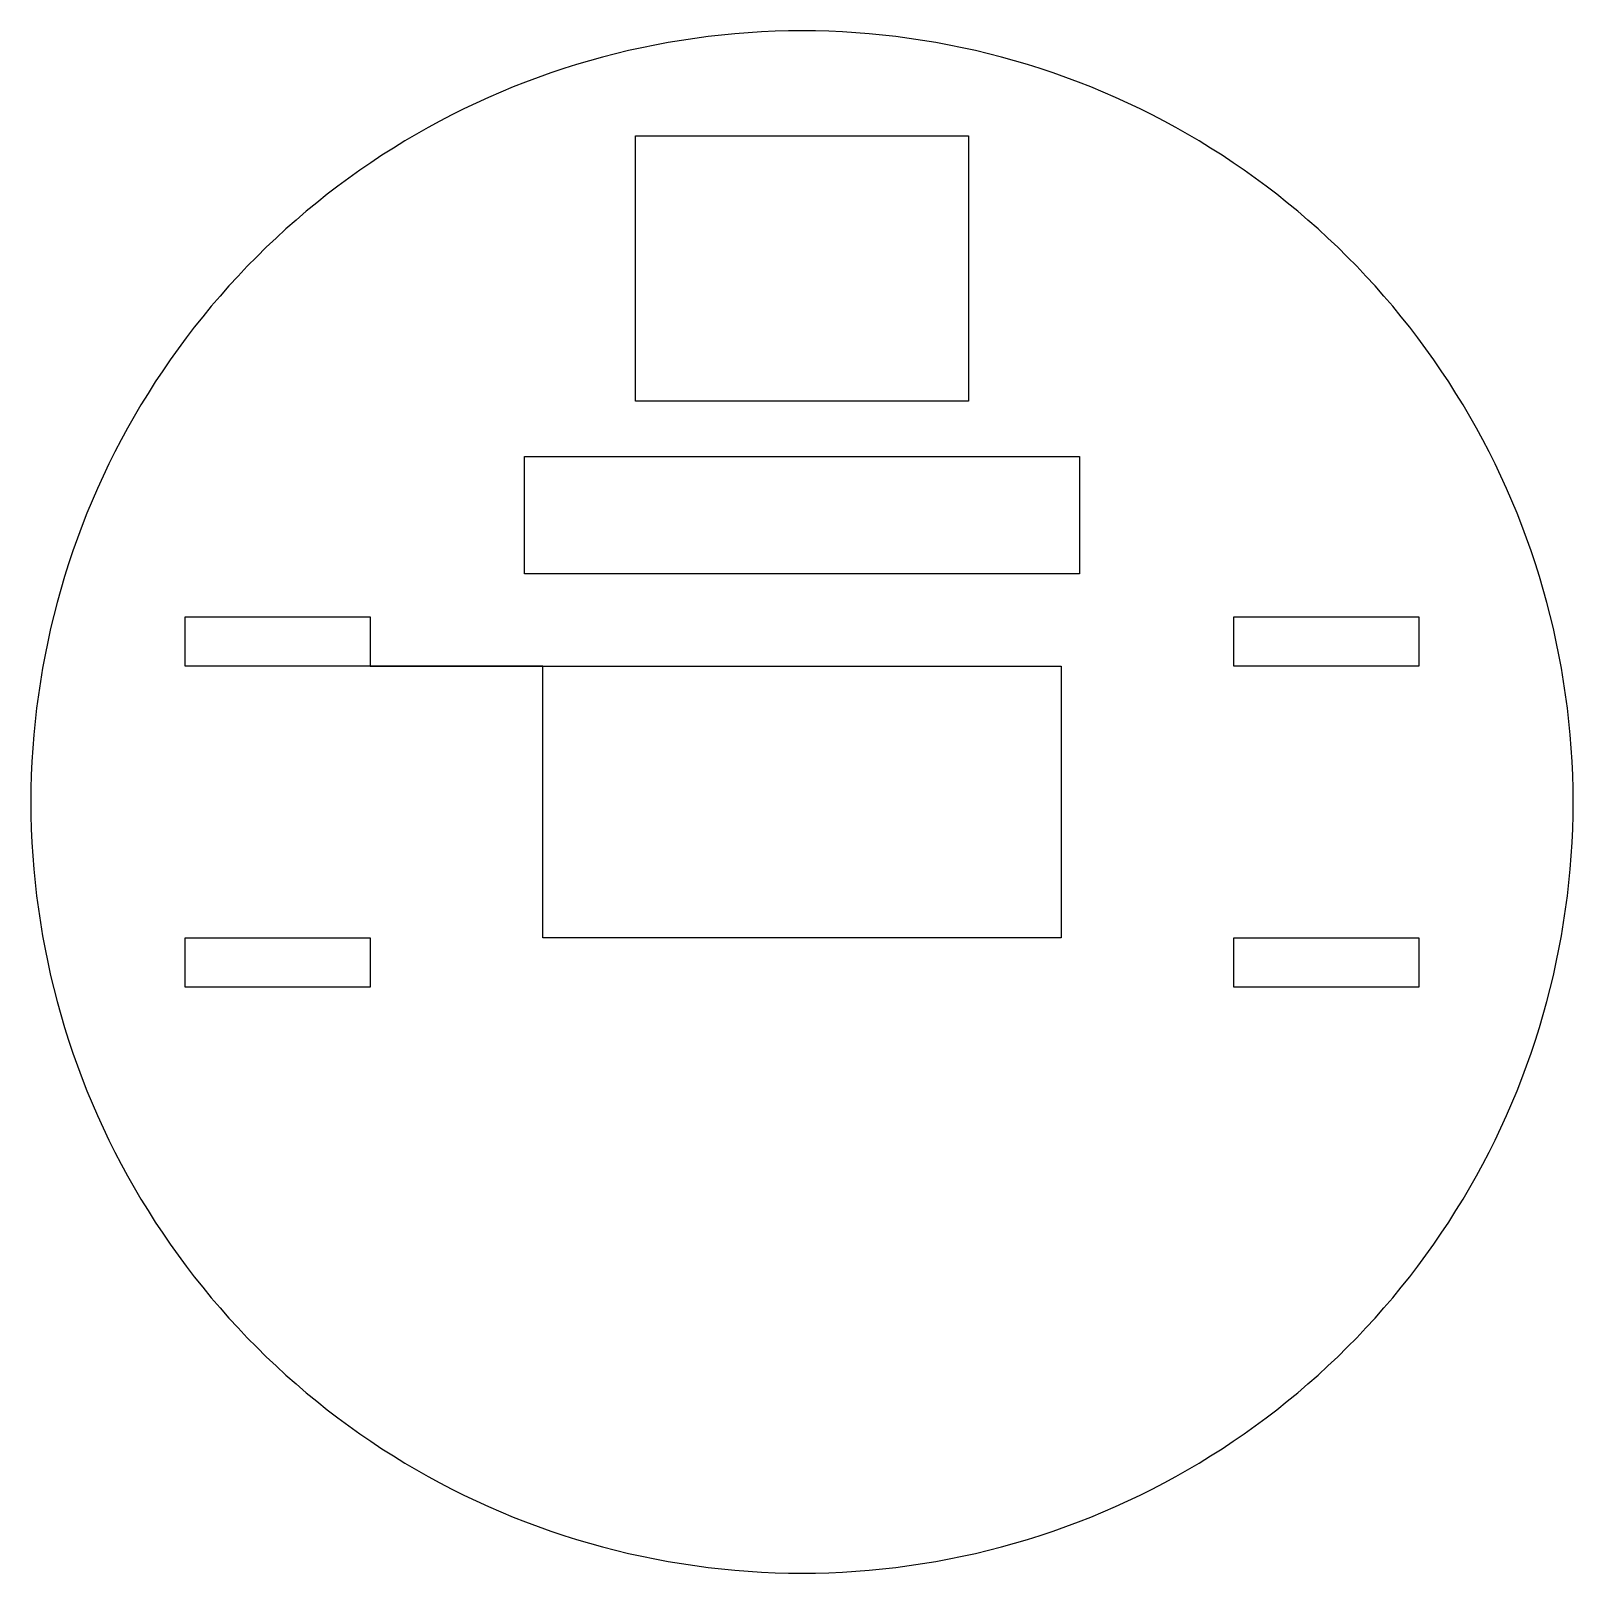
# Model space of a CAD drawing. Header units: metres. Extents: x -125 to 125, y -125 to 125.
import ezdxf

# ---------------------------------------------------------------- set-up
doc = ezdxf.new("R2010")
doc.units = ezdxf.units.M

msp = doc.modelspace()

# ---------------------------------------------------------------- linework, layer by layer
for p, q in [((0, 125), (-2.18155, 124.981)), ((2.18155, 124.981), (0, 125)), ((-23.8511, 122.703), (-25.989, 122.268)), ((-21.706, 123.101), (-23.8511, 122.703)), ((-19.5543, 123.461), (-21.706, 123.101)), ((-17.3966, 123.784), (-19.5543, 123.461)), ((-15.2337, 124.068), (-17.3966, 123.784)), ((-13.0661, 124.315), (-15.2337, 124.068)), ((-10.8945, 124.524), (-13.0661, 124.315)), ((-8.71956, 124.695), (-10.8945, 124.524)), ((-6.54199, 124.829), (-8.71956, 124.695)), ((-4.36243, 124.924), (-6.54199, 124.829)), ((-2.18155, 124.981), (-4.36243, 124.924)), ((4.36243, 124.924), (2.18155, 124.981)), ((6.54199, 124.829), (4.36243, 124.924)), ((8.71956, 124.695), (6.54199, 124.829)), ((10.8945, 124.524), (8.71956, 124.695)), ((13.0661, 124.315), (10.8945, 124.524)), ((15.2337, 124.068), (13.0661, 124.315)), ((17.3966, 123.784), (15.2337, 124.068)), ((19.5543, 123.461), (17.3966, 123.784)), ((21.706, 123.101), (19.5543, 123.461)), ((23.8511, 122.703), (21.706, 123.101)), ((25.989, 122.268), (23.8511, 122.703)), ((-34.4547, 120.158), (-36.5465, 119.538)), ((-32.3524, 120.741), (-34.4547, 120.158)), ((-30.2402, 121.287), (-32.3524, 120.741)), ((-28.1189, 121.796), (-30.2402, 121.287)), ((-25.989, 122.268), (-28.1189, 121.796)), ((28.1189, 121.796), (25.989, 122.268)), ((30.2402, 121.287), (28.1189, 121.796)), ((32.3524, 120.741), (30.2402, 121.287)), ((34.4547, 120.158), (32.3524, 120.741)), ((36.5465, 119.538), (34.4547, 120.158)), ((-40.696, 118.19), (-42.7525, 117.462)), ((-38.6271, 118.882), (-40.696, 118.19)), ((-36.5465, 119.538), (-38.6271, 118.882)), ((38.6271, 118.882), (36.5465, 119.538)), ((40.696, 118.19), (38.6271, 118.882)), ((42.7525, 117.462), (40.696, 118.19)), ((-48.8414, 115.063), (-50.8421, 114.193)), ((-46.8258, 115.898), (-48.8414, 115.063)), ((-44.796, 116.698), (-46.8258, 115.898)), ((-42.7525, 117.462), (-44.796, 116.698)), ((44.796, 116.698), (42.7525, 117.462)), ((46.8258, 115.898), (44.796, 116.698)), ((48.8414, 115.063), (46.8258, 115.898)), ((50.8421, 114.193), (48.8414, 115.063)), ((-52.8273, 113.288), (-54.7964, 112.349)), ((-50.8421, 114.193), (-52.8273, 113.288)), ((52.8273, 113.288), (50.8421, 114.193)), ((54.7964, 112.349), (52.8273, 113.288)), ((-58.6839, 110.368), (-60.6012, 109.327)), ((-56.7488, 111.376), (-58.6839, 110.368)), ((-54.7964, 112.349), (-56.7488, 111.376)), ((56.7488, 111.376), (54.7964, 112.349)), ((58.6839, 110.368), (56.7488, 111.376)), ((60.6012, 109.327), (58.6839, 110.368)), ((-62.5, 108.253), (-64.3798, 107.146)), ((-60.6012, 109.327), (-62.5, 108.253)), ((-27, 65), (-27, 108)), ((-27, 108), (27, 108)), ((27, 108), (27, 65)), ((62.5, 108.253), (60.6012, 109.327)), ((64.3798, 107.146), (62.5, 108.253)), ((-66.2399, 106.006), (-68.0799, 104.834)), ((-64.3798, 107.146), (-66.2399, 106.006)), ((66.2399, 106.006), (64.3798, 107.146)), ((68.0799, 104.834), (66.2399, 106.006)), ((-69.8991, 103.63), (-71.6971, 102.394)), ((-68.0799, 104.834), (-69.8991, 103.63)), ((69.8991, 103.63), (68.0799, 104.834)), ((71.6971, 102.394), (69.8991, 103.63)), ((-73.4732, 101.127), (-75.2269, 99.8294)), ((-71.6971, 102.394), (-73.4732, 101.127)), ((73.4732, 101.127), (71.6971, 102.394)), ((75.2269, 99.8294), (73.4732, 101.127)), ((-76.9577, 98.5013), (-78.665, 97.1432)), ((-75.2269, 99.8294), (-76.9577, 98.5013)), ((76.9577, 98.5013), (75.2269, 99.8294)), ((78.665, 97.1432), (76.9577, 98.5013)), ((-80.3484, 95.7556), (-82.0074, 94.3387)), ((-78.665, 97.1432), (-80.3484, 95.7556)), ((80.3484, 95.7556), (78.665, 97.1432)), ((82.0074, 94.3387), (80.3484, 95.7556)), ((-83.6413, 92.8931), (-85.2498, 91.4192)), ((-82.0074, 94.3387), (-83.6413, 92.8931)), ((83.6413, 92.8931), (82.0074, 94.3387)), ((85.2498, 91.4192), (83.6413, 92.8931)), ((-85.2498, 91.4192), (-86.8323, 89.9175)), ((86.8323, 89.9175), (85.2498, 91.4192)), ((-88.3884, 88.3884), (-89.9175, 86.8323)), ((-86.8323, 89.9175), (-88.3884, 88.3884)), ((88.3884, 88.3884), (86.8323, 89.9175)), ((89.9175, 86.8323), (88.3884, 88.3884)), ((-91.4192, 85.2498), (-92.8931, 83.6413)), ((-89.9175, 86.8323), (-91.4192, 85.2498)), ((91.4192, 85.2498), (89.9175, 86.8323)), ((92.8931, 83.6413), (91.4192, 85.2498)), ((-92.8931, 83.6413), (-94.3387, 82.0074)), ((94.3387, 82.0074), (92.8931, 83.6413)), ((-95.7556, 80.3484), (-97.1432, 78.665)), ((-94.3387, 82.0074), (-95.7556, 80.3484)), ((95.7556, 80.3484), (94.3387, 82.0074)), ((97.1432, 78.665), (95.7556, 80.3484)), ((-97.1432, 78.665), (-98.5013, 76.9577)), ((98.5013, 76.9577), (97.1432, 78.665)), ((-99.8294, 75.2269), (-101.127, 73.4732)), ((-98.5013, 76.9577), (-99.8294, 75.2269)), ((99.8294, 75.2269), (98.5013, 76.9577)), ((101.127, 73.4732), (99.8294, 75.2269)), ((-101.127, 73.4732), (-102.394, 71.6971)), ((102.394, 71.6971), (101.127, 73.4732)), ((-102.394, 71.6971), (-103.63, 69.8991)), ((103.63, 69.8991), (102.394, 71.6971)), ((-104.834, 68.0799), (-106.006, 66.2399)), ((-103.63, 69.8991), (-104.834, 68.0799)), ((104.834, 68.0799), (103.63, 69.8991)), ((106.006, 66.2399), (104.834, 68.0799)), ((-106.006, 66.2399), (-107.146, 64.3798)), ((27, 65), (-27, 65)), ((107.146, 64.3798), (106.006, 66.2399)), ((-108.253, 62.5), (-109.327, 60.6012)), ((-107.146, 64.3798), (-108.253, 62.5)), ((108.253, 62.5), (107.146, 64.3798)), ((109.327, 60.6012), (108.253, 62.5)), ((-109.327, 60.6012), (-110.368, 58.6839)), ((110.368, 58.6839), (109.327, 60.6012)), ((-110.368, 58.6839), (-111.376, 56.7488)), ((111.376, 56.7488), (110.368, 58.6839)), ((-111.376, 56.7488), (-112.349, 54.7964)), ((-45, 37), (-45, 56)), ((-45, 56), (45, 56)), ((45, 56), (45, 37)), ((112.349, 54.7964), (111.376, 56.7488)), ((-113.288, 52.8273), (-114.193, 50.8421)), ((-112.349, 54.7964), (-113.288, 52.8273)), ((113.288, 52.8273), (112.349, 54.7964)), ((114.193, 50.8421), (113.288, 52.8273)), ((-114.193, 50.8421), (-115.063, 48.8414)), ((115.063, 48.8414), (114.193, 50.8421)), ((-115.063, 48.8414), (-115.898, 46.8258)), ((115.898, 46.8258), (115.063, 48.8414)), ((-115.898, 46.8258), (-116.698, 44.796)), ((116.698, 44.796), (115.898, 46.8258)), ((-117.462, 42.7525), (-118.19, 40.696)), ((-116.698, 44.796), (-117.462, 42.7525)), ((117.462, 42.7525), (116.698, 44.796)), ((118.19, 40.696), (117.462, 42.7525)), ((-118.19, 40.696), (-118.882, 38.6271)), ((118.882, 38.6271), (118.19, 40.696)), ((-118.882, 38.6271), (-119.538, 36.5465)), ((119.538, 36.5465), (118.882, 38.6271)), ((-119.538, 36.5465), (-120.158, 34.4547)), ((45, 37), (-45, 37)), ((120.158, 34.4547), (119.538, 36.5465)), ((-120.158, 34.4547), (-120.741, 32.3524)), ((120.741, 32.3524), (120.158, 34.4547)), ((-121.287, 30.2402), (-121.796, 28.1189)), ((-120.741, 32.3524), (-121.287, 30.2402)), ((-100, 22), (-100, 30)), ((-100, 30), (-70, 30)), ((-70, 30), (-70, 22)), ((70, 22), (70, 30)), ((70, 30), (100, 30)), ((100, 30), (100, 22)), ((121.287, 30.2402), (120.741, 32.3524)), ((121.796, 28.1189), (121.287, 30.2402)), ((-121.796, 28.1189), (-122.268, 25.989)), ((122.268, 25.989), (121.796, 28.1189)), ((-122.268, 25.989), (-122.703, 23.8511)), ((122.703, 23.8511), (122.268, 25.989)), ((-122.703, 23.8511), (-123.101, 21.706)), ((123.101, 21.706), (122.703, 23.8511)), ((-123.101, 21.706), (-123.461, 19.5543)), ((-42, 22), (-100, 22)), ((-70, 22), (42, 22)), ((-42, -22), (-42, 22)), ((42, 22), (42, -22)), ((100, 22), (70, 22)), ((123.461, 19.5543), (123.101, 21.706)), ((-123.461, 19.5543), (-123.784, 17.3966)), ((123.784, 17.3966), (123.461, 19.5543)), ((-124.068, 15.2337), (-124.315, 13.0661)), ((-123.784, 17.3966), (-124.068, 15.2337)), ((124.068, 15.2337), (123.784, 17.3966)), ((124.315, 13.0661), (124.068, 15.2337)), ((-124.315, 13.0661), (-124.524, 10.8945)), ((124.524, 10.8945), (124.315, 13.0661)), ((-124.524, 10.8945), (-124.695, 8.71956)), ((124.695, 8.71956), (124.524, 10.8945)), ((-124.695, 8.71956), (-124.829, 6.54199)), ((124.829, 6.54199), (124.695, 8.71956)), ((-124.829, 6.54199), (-124.924, 4.36243)), ((124.924, 4.36243), (124.829, 6.54199)), ((-124.924, 4.36243), (-124.981, 2.18155)), ((124.981, 2.18155), (124.924, 4.36243)), ((-124.981, 2.18155), (-125, 0)), ((-125, 0), (-124.981, -2.18155)), ((125, 0), (124.981, 2.18155)), ((124.981, -2.18155), (125, 0)), ((-124.981, -2.18155), (-124.924, -4.36243)), ((124.924, -4.36243), (124.981, -2.18155)), ((-124.924, -4.36243), (-124.829, -6.54199)), ((124.829, -6.54199), (124.924, -4.36243)), ((-124.829, -6.54199), (-124.695, -8.71956)), ((124.695, -8.71956), (124.829, -6.54199)), ((-124.695, -8.71956), (-124.524, -10.8945)), ((124.524, -10.8945), (124.695, -8.71956)), ((-124.524, -10.8945), (-124.315, -13.0661)), ((124.315, -13.0661), (124.524, -10.8945)), ((-124.315, -13.0661), (-124.068, -15.2337)), ((124.068, -15.2337), (124.315, -13.0661)), ((-124.068, -15.2337), (-123.784, -17.3966)), ((-123.784, -17.3966), (-123.461, -19.5543)), ((123.461, -19.5543), (123.784, -17.3966)), ((123.784, -17.3966), (124.068, -15.2337)), ((-123.461, -19.5543), (-123.101, -21.706)), ((123.101, -21.706), (123.461, -19.5543)), ((-123.101, -21.706), (-122.703, -23.8511)), ((-100, -30), (-100, -22)), ((-100, -22), (-70, -22)), ((-70, -22), (-70, -30)), ((42, -22), (-42, -22)), ((70, -30), (70, -22)), ((70, -22), (100, -22)), ((100, -22), (100, -30)), ((122.703, -23.8511), (123.101, -21.706)), ((-122.703, -23.8511), (-122.268, -25.989)), ((122.268, -25.989), (122.703, -23.8511)), ((-122.268, -25.989), (-121.796, -28.1189)), ((121.796, -28.1189), (122.268, -25.989)), ((-121.796, -28.1189), (-121.287, -30.2402)), ((-70, -30), (-100, -30)), ((100, -30), (70, -30)), ((121.287, -30.2402), (121.796, -28.1189)), ((-121.287, -30.2402), (-120.741, -32.3524)), ((-120.741, -32.3524), (-120.158, -34.4547)), ((120.158, -34.4547), (120.741, -32.3524)), ((120.741, -32.3524), (121.287, -30.2402)), ((-120.158, -34.4547), (-119.538, -36.5465)), ((119.538, -36.5465), (120.158, -34.4547)), ((-119.538, -36.5465), (-118.882, -38.6271)), ((118.882, -38.6271), (119.538, -36.5465)), ((-118.882, -38.6271), (-118.19, -40.696)), ((118.19, -40.696), (118.882, -38.6271)), ((-118.19, -40.696), (-117.462, -42.7525)), ((117.462, -42.7525), (118.19, -40.696)), ((-117.462, -42.7525), (-116.698, -44.796)), ((-116.698, -44.796), (-115.898, -46.8258)), ((115.898, -46.8258), (116.698, -44.796)), ((116.698, -44.796), (117.462, -42.7525)), ((-115.898, -46.8258), (-115.063, -48.8414)), ((115.063, -48.8414), (115.898, -46.8258)), ((-115.063, -48.8414), (-114.193, -50.8421)), ((114.193, -50.8421), (115.063, -48.8414)), ((-114.193, -50.8421), (-113.288, -52.8273)), ((113.288, -52.8273), (114.193, -50.8421)), ((-113.288, -52.8273), (-112.349, -54.7964)), ((-112.349, -54.7964), (-111.376, -56.7488)), ((111.376, -56.7488), (112.349, -54.7964)), ((112.349, -54.7964), (113.288, -52.8273)), ((-111.376, -56.7488), (-110.368, -58.6839)), ((110.368, -58.6839), (111.376, -56.7488)), ((-110.368, -58.6839), (-109.327, -60.6012)), ((109.327, -60.6012), (110.368, -58.6839)), ((-109.327, -60.6012), (-108.253, -62.5)), ((-108.253, -62.5), (-107.146, -64.3798)), ((107.146, -64.3798), (108.253, -62.5)), ((108.253, -62.5), (109.327, -60.6012)), ((-107.146, -64.3798), (-106.006, -66.2399)), ((106.006, -66.2399), (107.146, -64.3798)), ((-106.006, -66.2399), (-104.834, -68.0799)), ((104.834, -68.0799), (106.006, -66.2399)), ((-104.834, -68.0799), (-103.63, -69.8991)), ((-103.63, -69.8991), (-102.394, -71.6971)), ((102.394, -71.6971), (103.63, -69.8991)), ((103.63, -69.8991), (104.834, -68.0799)), ((-102.394, -71.6971), (-101.127, -73.4732)), ((101.127, -73.4732), (102.394, -71.6971)), ((-101.127, -73.4732), (-99.8294, -75.2269)), ((99.8294, -75.2269), (101.127, -73.4732)), ((-99.8294, -75.2269), (-98.5013, -76.9577)), ((-98.5013, -76.9577), (-97.1432, -78.665)), ((97.1432, -78.665), (98.5013, -76.9577)), ((98.5013, -76.9577), (99.8294, -75.2269)), ((-97.1432, -78.665), (-95.7556, -80.3484)), ((95.7556, -80.3484), (97.1432, -78.665)), ((-95.7556, -80.3484), (-94.3387, -82.0074)), ((-94.3387, -82.0074), (-92.8931, -83.6413)), ((92.8931, -83.6413), (94.3387, -82.0074)), ((94.3387, -82.0074), (95.7556, -80.3484)), ((-92.8931, -83.6413), (-91.4192, -85.2498)), ((91.4192, -85.2498), (92.8931, -83.6413)), ((-91.4192, -85.2498), (-89.9175, -86.8323)), ((-89.9175, -86.8323), (-88.3884, -88.3884)), ((88.3884, -88.3884), (89.9175, -86.8323)), ((89.9175, -86.8323), (91.4192, -85.2498)), ((-88.3884, -88.3884), (-86.8323, -89.9175)), ((-86.8323, -89.9175), (-85.2498, -91.4192)), ((85.2498, -91.4192), (86.8323, -89.9175)), ((86.8323, -89.9175), (88.3884, -88.3884)), ((-85.2498, -91.4192), (-83.6413, -92.8931)), ((83.6413, -92.8931), (85.2498, -91.4192)), ((-83.6413, -92.8931), (-82.0074, -94.3387)), ((-82.0074, -94.3387), (-80.3484, -95.7556)), ((80.3484, -95.7556), (82.0074, -94.3387)), ((82.0074, -94.3387), (83.6413, -92.8931)), ((-80.3484, -95.7556), (-78.665, -97.1432)), ((-78.665, -97.1432), (-76.9577, -98.5013)), ((76.9577, -98.5013), (78.665, -97.1432)), ((78.665, -97.1432), (80.3484, -95.7556)), ((-76.9577, -98.5013), (-75.2269, -99.8294)), ((-75.2269, -99.8294), (-73.4732, -101.127)), ((73.4732, -101.127), (75.2269, -99.8294)), ((75.2269, -99.8294), (76.9577, -98.5013)), ((-73.4732, -101.127), (-71.6971, -102.394)), ((-71.6971, -102.394), (-69.8991, -103.63)), ((69.8991, -103.63), (71.6971, -102.394)), ((71.6971, -102.394), (73.4732, -101.127)), ((-69.8991, -103.63), (-68.0799, -104.834)), ((-68.0799, -104.834), (-66.2399, -106.006)), ((66.2399, -106.006), (68.0799, -104.834)), ((68.0799, -104.834), (69.8991, -103.63)), ((-66.2399, -106.006), (-64.3798, -107.146)), ((-64.3798, -107.146), (-62.5, -108.253)), ((62.5, -108.253), (64.3798, -107.146)), ((64.3798, -107.146), (66.2399, -106.006)), ((-62.5, -108.253), (-60.6012, -109.327)), ((-60.6012, -109.327), (-58.6839, -110.368)), ((58.6839, -110.368), (60.6012, -109.327)), ((60.6012, -109.327), (62.5, -108.253)), ((-58.6839, -110.368), (-56.7488, -111.376)), ((-56.7488, -111.376), (-54.7964, -112.349)), ((-54.7964, -112.349), (-52.8273, -113.288)), ((52.8273, -113.288), (54.7964, -112.349)), ((54.7964, -112.349), (56.7488, -111.376)), ((56.7488, -111.376), (58.6839, -110.368)), ((-52.8273, -113.288), (-50.8421, -114.193)), ((-50.8421, -114.193), (-48.8414, -115.063)), ((48.8414, -115.063), (50.8421, -114.193)), ((50.8421, -114.193), (52.8273, -113.288)), ((-48.8414, -115.063), (-46.8258, -115.898)), ((-46.8258, -115.898), (-44.796, -116.698)), ((-44.796, -116.698), (-42.7525, -117.462)), ((-42.7525, -117.462), (-40.696, -118.19)), ((40.696, -118.19), (42.7525, -117.462)), ((42.7525, -117.462), (44.796, -116.698)), ((44.796, -116.698), (46.8258, -115.898)), ((46.8258, -115.898), (48.8414, -115.063)), ((-40.696, -118.19), (-38.6271, -118.882)), ((-38.6271, -118.882), (-36.5465, -119.538)), ((-36.5465, -119.538), (-34.4547, -120.158)), ((34.4547, -120.158), (36.5465, -119.538)), ((36.5465, -119.538), (38.6271, -118.882)), ((38.6271, -118.882), (40.696, -118.19)), ((-34.4547, -120.158), (-32.3524, -120.741)), ((-32.3524, -120.741), (-30.2402, -121.287)), ((-30.2402, -121.287), (-28.1189, -121.796)), ((-28.1189, -121.796), (-25.989, -122.268)), ((-25.989, -122.268), (-23.8511, -122.703)), ((23.8511, -122.703), (25.989, -122.268)), ((25.989, -122.268), (28.1189, -121.796)), ((28.1189, -121.796), (30.2402, -121.287)), ((30.2402, -121.287), (32.3524, -120.741)), ((32.3524, -120.741), (34.4547, -120.158)), ((-23.8511, -122.703), (-21.706, -123.101)), ((-21.706, -123.101), (-19.5543, -123.461)), ((-19.5543, -123.461), (-17.3966, -123.784)), ((-17.3966, -123.784), (-15.2337, -124.068)), ((-15.2337, -124.068), (-13.0661, -124.315)), ((-13.0661, -124.315), (-10.8945, -124.524)), ((-10.8945, -124.524), (-8.71956, -124.695)), ((-8.71956, -124.695), (-6.54199, -124.829)), ((-6.54199, -124.829), (-4.36243, -124.924)), ((-4.36243, -124.924), (-2.18155, -124.981)), ((-2.18155, -124.981), (0, -125)), ((0, -125), (2.18155, -124.981)), ((2.18155, -124.981), (4.36243, -124.924)), ((4.36243, -124.924), (6.54199, -124.829)), ((6.54199, -124.829), (8.71956, -124.695)), ((8.71956, -124.695), (10.8945, -124.524)), ((10.8945, -124.524), (13.0661, -124.315)), ((13.0661, -124.315), (15.2337, -124.068)), ((15.2337, -124.068), (17.3966, -123.784)), ((17.3966, -123.784), (19.5543, -123.461)), ((19.5543, -123.461), (21.706, -123.101)), ((21.706, -123.101), (23.8511, -122.703))]:
    msp.add_line(p, q)

doc.saveas('drawing.dxf')
